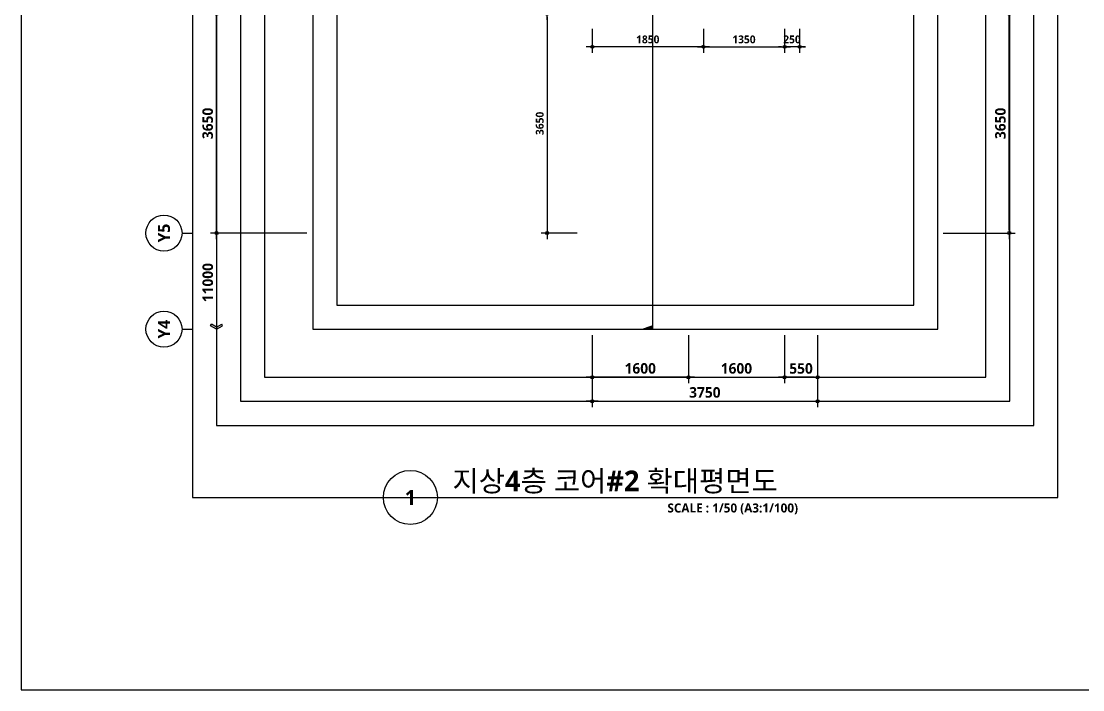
# Model space of a CAD drawing. Header units: millimetres. Extents: x -12482 to 126000, y 0 to 220200.
# Drawn here: x 85000 to 102662, y 30700 to 41825 of the extents above; entities that cross this region are included whole.
import ezdxf
from ezdxf.enums import TextEntityAlignment as Align

# ---------------------------------------------------------------- set-up
doc = ezdxf.new("R2010")
doc.units = ezdxf.units.MM
doc.header["$LTSCALE"] = 60
doc.layers.get('Defpoints').update_dxf_attribs({"color": 153})
for name, color, linetype in [('A-ANNO-DIM', 4, 'Continuous'), ('A-ANNO-TEXT1', 7, 'Continuous'), ('A-ANNO-TITL', 7, 'Continuous'), ('A-ST-AXIS-BUB', 7, 'Continuous'), ('A-ST-AXIS-DIM', 7, 'Continuous'), ('AA-MKXX', 3, 'Continuous'), ('AA-XXXX-TXT1', 2, 'Continuous')]:
    doc.layers.add(name, color=color, linetype=linetype)
for name, color, linetype, plot in [('Defpoint', 161, 'Continuous', False), ('G(그리드1)', 185, 'Continuous', False), ('G(그리드2)', 235, 'Continuous', False)]:
    doc.layers.add(name, color=color, linetype=linetype, plot=plot)
doc.styles.add('2020음성 1차', font='NanumGothicBold.ttf')
doc.styles.add('SH_진천_나눔', font='')
doc.styles.get('SH_진천_나눔').set_extended_font_data('NanumGothic', bold=True)
doc.dimstyles.new('SHP 50', dxfattribs={"dimscale": 50, "dimtxt": 3.5, "dimasz": 1, "dimexe": 2, "dimexo": 2, "dimgap": 1, "dimtad": 1, "dimdec": 0, "dimzin": 0, "dimdsep": 46, "dimtxsty": 'SH_진천_나눔', "dimblk": 'DIMDOT', "dimcen": 0.09, "dimclrd": 256, "dimclre": 256, "dimclrt": 3, "dimadec": 0, "dimazin": 1, "dimtfac": 1, "dimtdec": 0, "dimtix": 1, "dimtmove": 2, "dimatfit": 0, "dimldrblk": 'DIMDOT', "dimfxl": 1, "dimtolj": 1, "dimtzin": 0, "dimlwd": -1, "dimlwe": -1, "dimarcsym": 0})
doc.dimstyles.new('SHP 50내부', dxfattribs={"dimscale": 50, "dimtxt": 2.6, "dimasz": 1, "dimexe": 2, "dimexo": 2, "dimgap": 1, "dimtad": 1, "dimdec": 0, "dimzin": 0, "dimdsep": 46, "dimtxsty": '2020음성 1차', "dimblk": 'DIMDOT', "dimcen": 0.09, "dimclrd": 256, "dimclre": 256, "dimclrt": 3, "dimadec": 0, "dimazin": 1, "dimtfac": 1, "dimtdec": 0, "dimtix": 1, "dimtmove": 2, "dimatfit": 0, "dimldrblk": 'DIMDOT', "dimfxl": 1, "dimtolj": 1, "dimtzin": 0, "dimlwd": -1, "dimlwe": -1, "dimarcsym": 0})

# ---------------------------------------------------------------- blocks, each defined once
blk = doc.blocks.new('*U13165')
at = {"layer": 'A-ANNO-TITL'}
blk.add_line((0, 0), (6250, 0), dxfattribs=at)
blk.add_circle((-450, 0), 450, dxfattribs=at)
at = {"layer": 'AA-XXXX-TXT1', "style": 'SH_진천_나눔'}
blk.add_attdef('DWG.TITLE', (250, 100), '', height=350, dxfattribs=at)
at = {"layer": 'AA-XXXX-TXT1', "color": 7, "style": 'SH_진천_나눔'}
blk.add_attdef('NO1', text='', height=300, dxfattribs=at).set_placement((-450, 0), align=Align.MIDDLE)
at = {"layer": 'AA-XXXX-TXT1', "style": 'SH_진천_나눔'}
blk.add_attdef('SCALE', text='', height=150, dxfattribs=at).set_placement((6000, -100), align=Align.TOP_RIGHT)
blk = doc.blocks.new('A-ST-AXIS-BUB-1')
at = {"layer": 'A-ST-AXIS-BUB'}
blk.add_line((0, 350), (0, 0), dxfattribs=at)
blk.add_circle((0, 950), 600, dxfattribs=at)
blk = doc.blocks.new('arrow1')
at = {"color": 0}
for p, q in [((0, 0), (0.286, 0.501)), ((0, 0), (0.286, -0.501)), ((0.165, 0), (0.41, 0.429)), ((0.165, 0), (0.41, -0.429)), ((0.286, 0.501), (0.41, 0.43)), ((0.286, -0.501), (0.41, -0.43))]:
    blk.add_line(p, q, dxfattribs=at)
blk = doc.blocks.new('DIMDOT')
at = {"color": 0}
blk.add_line((-2, 0), (2, 0), dxfattribs=at)
for radius in [0.5, 0.25]:
    blk.add_circle((0, 0), radius, dxfattribs=at)
blk = doc.blocks.new('*D17919')
at = {"layer": 'A-ST-AXIS-DIM'}
for p, q in [((89750, 41950), (88150, 41950)), ((88250, 38350), (88250, 41900)), ((89750, 38300), (88150, 38300))]:
    blk.add_line(p, q, dxfattribs=at)
at = {"layer": 'Defpoints', "color": 0}
for p in [(88250, 41950), (89850, 41950), (89850, 38300)]:
    blk.add_point(p, dxfattribs=at)
at = {"layer": 'A-ST-AXIS-DIM', "linetype": 'ByBlock', "xscale": 50, "yscale": 50, "zscale": 50}
for p, rotation in [((88250, 41950), 90), ((88250, 38300), 270)]:
    blk.add_blockref('DIMDOT', p, dxfattribs=dict(at, rotation=rotation))
at = {"layer": 'A-ST-AXIS-DIM', "color": 3, "insert": (88103, 40125), "char_height": 175, "attachment_point": 5, "rotation": 90, "style": 'SH_진천_나눔'}
blk.add_mtext('\\A1;3650', dxfattribs=at)
blk = doc.blocks.new('*D17926')
at = {"layer": 'A-ST-AXIS-DIM'}
for p, q in [((94500, 36600), (94500, 35400)), ((98250, 36600), (98250, 35400)), ((94550, 35500), (98200, 35500))]:
    blk.add_line(p, q, dxfattribs=at)
at = {"layer": 'Defpoints', "color": 0}
for p in [(94500, 36700), (98250, 36700), (98250, 35500)]:
    blk.add_point(p, dxfattribs=at)
at = {"layer": 'A-ST-AXIS-DIM', "linetype": 'ByBlock', "xscale": 50, "yscale": 50, "zscale": 50, "rotation": 180}
blk.add_blockref('DIMDOT', (94500, 35500), dxfattribs=at)
at = {"layer": 'A-ST-AXIS-DIM', "linetype": 'ByBlock', "xscale": 50, "yscale": 50, "zscale": 50}
blk.add_blockref('DIMDOT', (98250, 35500), dxfattribs=at)
at = {"layer": 'A-ST-AXIS-DIM', "color": 3, "insert": (96375, 35647), "char_height": 175, "attachment_point": 5, "style": 'SH_진천_나눔'}
blk.add_mtext('\\A1;3750', dxfattribs=at)
blk = doc.blocks.new('*D17927')
at = {"layer": 'A-ST-AXIS-DIM'}
for p, q in [((96100, 36600), (96100, 35800)), ((97700, 36600), (97700, 35800)), ((96150, 35900), (97650, 35900))]:
    blk.add_line(p, q, dxfattribs=at)
at = {"layer": 'Defpoints', "color": 0}
for p in [(96100, 36700), (97700, 36700), (97700, 35900)]:
    blk.add_point(p, dxfattribs=at)
at = {"layer": 'A-ST-AXIS-DIM', "linetype": 'ByBlock', "xscale": 50, "yscale": 50, "zscale": 50, "rotation": 180}
blk.add_blockref('DIMDOT', (96100, 35900), dxfattribs=at)
at = {"layer": 'A-ST-AXIS-DIM', "linetype": 'ByBlock', "xscale": 50, "yscale": 50, "zscale": 50}
blk.add_blockref('DIMDOT', (97700, 35900), dxfattribs=at)
at = {"layer": 'A-ST-AXIS-DIM', "color": 3, "insert": (96900, 36047), "char_height": 175, "attachment_point": 5, "style": 'SH_진천_나눔'}
blk.add_mtext('\\A1;1600', dxfattribs=at)
blk = doc.blocks.new('*D17928')
at = {"layer": 'A-ST-AXIS-DIM'}
for p, q in [((94500, 36600), (94500, 35800)), ((96100, 36600), (96100, 35800)), ((96050, 35900), (94550, 35900))]:
    blk.add_line(p, q, dxfattribs=at)
at = {"layer": 'Defpoints', "color": 0}
for p in [(94500, 36700), (96100, 36700), (94500, 35900)]:
    blk.add_point(p, dxfattribs=at)
at = {"layer": 'A-ST-AXIS-DIM', "linetype": 'ByBlock', "xscale": 50, "yscale": 50, "zscale": 50, "rotation": 180}
blk.add_blockref('DIMDOT', (94500, 35900), dxfattribs=at)
at = {"layer": 'A-ST-AXIS-DIM', "linetype": 'ByBlock', "xscale": 50, "yscale": 50, "zscale": 50}
blk.add_blockref('DIMDOT', (96100, 35900), dxfattribs=at)
at = {"layer": 'A-ST-AXIS-DIM', "color": 3, "insert": (95300, 36047), "char_height": 175, "attachment_point": 5, "style": 'SH_진천_나눔'}
blk.add_mtext('\\A1;1600', dxfattribs=at)
blk = doc.blocks.new('*D17941')
at = {"layer": 'A-ANNO-DIM'}
for p, q in [((94500, 41700), (94500, 41300)), ((96350, 41700), (96350, 41300)), ((96300, 41400), (94550, 41400))]:
    blk.add_line(p, q, dxfattribs=at)
at = {"layer": 'Defpoints', "color": 0}
for p in [(94500, 41800), (96350, 41800), (94500, 41400)]:
    blk.add_point(p, dxfattribs=at)
at = {"layer": 'A-ANNO-DIM', "linetype": 'ByBlock', "xscale": 50, "yscale": 50, "zscale": 50, "rotation": 180}
blk.add_blockref('DIMDOT', (94500, 41400), dxfattribs=at)
at = {"layer": 'A-ANNO-DIM', "linetype": 'ByBlock', "xscale": 50, "yscale": 50, "zscale": 50}
blk.add_blockref('DIMDOT', (96350, 41400), dxfattribs=at)
at = {"layer": 'A-ANNO-DIM', "color": 3, "insert": (95425, 41522), "char_height": 130, "attachment_point": 5, "style": '2020음성 1차'}
blk.add_mtext('\\A1;1850', dxfattribs=at)
blk = doc.blocks.new('*D18332')
at = {"layer": 'A-ST-AXIS-DIM'}
for p, q in [((100340, 41950), (101540, 41950)), ((101440, 38350), (101440, 41900)), ((100340, 38300), (101540, 38300))]:
    blk.add_line(p, q, dxfattribs=at)
at = {"layer": 'Defpoints', "color": 0}
for p in [(100240, 41950), (101440, 41950), (100240, 38300)]:
    blk.add_point(p, dxfattribs=at)
at = {"layer": 'A-ST-AXIS-DIM', "linetype": 'ByBlock', "xscale": 50, "yscale": 50, "zscale": 50}
for p, rotation in [((101440, 41950), 90), ((101440, 38300), 270)]:
    blk.add_blockref('DIMDOT', p, dxfattribs=dict(at, rotation=rotation))
at = {"layer": 'A-ST-AXIS-DIM', "color": 3, "insert": (101293, 40125), "char_height": 175, "attachment_point": 5, "rotation": 90, "style": 'SH_진천_나눔'}
blk.add_mtext('\\A1;3650', dxfattribs=at)
blk = doc.blocks.new('*D20188')
at = {"layer": 'A-ST-AXIS-DIM'}
for p, q in [((97700, 36600), (97700, 35800)), ((98250, 36600), (98250, 35800)), ((98200, 35900), (97750, 35900))]:
    blk.add_line(p, q, dxfattribs=at)
at = {"layer": 'Defpoints', "color": 0}
for p in [(97700, 36700), (98250, 36700), (97700, 35900)]:
    blk.add_point(p, dxfattribs=at)
at = {"layer": 'A-ST-AXIS-DIM', "linetype": 'ByBlock', "xscale": 50, "yscale": 50, "zscale": 50, "rotation": 180}
blk.add_blockref('DIMDOT', (97700, 35900), dxfattribs=at)
at = {"layer": 'A-ST-AXIS-DIM', "linetype": 'ByBlock', "xscale": 50, "yscale": 50, "zscale": 50}
blk.add_blockref('DIMDOT', (98250, 35900), dxfattribs=at)
at = {"layer": 'A-ST-AXIS-DIM', "color": 3, "insert": (97975, 36046), "char_height": 175, "attachment_point": 5, "style": 'SH_진천_나눔'}
blk.add_mtext('\\A1;550', dxfattribs=at)
blk = doc.blocks.new('*D20207')
at = {"layer": 'A-ANNO-DIM'}
for p, q in [((96350, 41700), (96350, 41300)), ((97700, 41700), (97700, 41300)), ((96400, 41400), (97650, 41400))]:
    blk.add_line(p, q, dxfattribs=at)
at = {"layer": 'Defpoints', "color": 0}
for p in [(96350, 41800), (97700, 41800), (97700, 41400)]:
    blk.add_point(p, dxfattribs=at)
at = {"layer": 'A-ANNO-DIM', "linetype": 'ByBlock', "xscale": 50, "yscale": 50, "zscale": 50, "rotation": 180}
blk.add_blockref('DIMDOT', (96350, 41400), dxfattribs=at)
at = {"layer": 'A-ANNO-DIM', "linetype": 'ByBlock', "xscale": 50, "yscale": 50, "zscale": 50}
blk.add_blockref('DIMDOT', (97700, 41400), dxfattribs=at)
at = {"layer": 'A-ANNO-DIM', "color": 3, "insert": (97025, 41522), "char_height": 130, "attachment_point": 5, "style": '2020음성 1차'}
blk.add_mtext('\\A1;1350', dxfattribs=at)
blk = doc.blocks.new('*D20208')
at = {"layer": 'A-ANNO-DIM'}
for p, q in [((97700, 41700), (97700, 41300)), ((97950, 41700), (97950, 41300)), ((97650, 41400), (97600, 41400)), ((97950, 41400), (97700, 41400)), ((98000, 41400), (98050, 41400))]:
    blk.add_line(p, q, dxfattribs=at)
at = {"layer": 'Defpoints', "color": 0}
for p in [(97700, 41800), (97950, 41800), (97700, 41400)]:
    blk.add_point(p, dxfattribs=at)
at = {"layer": 'A-ANNO-DIM', "linetype": 'ByBlock', "xscale": 50, "yscale": 50, "zscale": 50}
blk.add_blockref('DIMDOT', (97700, 41400), dxfattribs=at)
at = {"layer": 'A-ANNO-DIM', "linetype": 'ByBlock', "xscale": 50, "yscale": 50, "zscale": 50, "rotation": 180}
blk.add_blockref('DIMDOT', (97950, 41400), dxfattribs=at)
at = {"layer": 'A-ANNO-DIM', "color": 3, "insert": (97825, 41522), "char_height": 130, "attachment_point": 5, "style": '2020음성 1차'}
blk.add_mtext('\\A1;250', dxfattribs=at)
blk = doc.blocks.new('*D20209')
at = {"layer": 'A-ANNO-DIM'}
for p, q in [((94250, 41950), (93650, 41950)), ((93750, 41900), (93750, 38350)), ((94250, 38300), (93650, 38300))]:
    blk.add_line(p, q, dxfattribs=at)
at = {"layer": 'Defpoints', "color": 0}
for p in [(94350, 41950), (93750, 38300), (94350, 38300)]:
    blk.add_point(p, dxfattribs=at)
at = {"layer": 'A-ANNO-DIM', "linetype": 'ByBlock', "xscale": 50, "yscale": 50, "zscale": 50}
for p, rotation in [((93750, 41950), 90), ((93750, 38300), 270)]:
    blk.add_blockref('DIMDOT', p, dxfattribs=dict(at, rotation=rotation))
at = {"layer": 'A-ANNO-DIM', "color": 3, "insert": (93628, 40125), "char_height": 130, "attachment_point": 5, "rotation": 90, "style": '2020음성 1차'}
blk.add_mtext('\\A1;3650', dxfattribs=at)

msp = doc.modelspace()

# ---------------------------------------------------------------- hatches: boundary and pattern name
at = {"layer": 'AA-MKXX'}
msp.add_hatch(color=256, dxfattribs=at).paths.add_polyline_path([(95311.5, 36700), (95511.5, 36770), (95511.5, 36700)])

# ---------------------------------------------------------------- linework, layer by layer
at = {"layer": 'A-ST-AXIS-DIM'}
for p, q in [((89550, 38300), (88150, 38300)), ((88250, 38250), (88250, 36700))]:
    msp.add_line(p, q, dxfattribs=at)
at = {"layer": 'AA-MKXX'}
msp.add_lwpolyline([(95511.5, 36700), (95511.5, 44550), (96711.5, 44550), (96711.5, 52400)], dxfattribs=at)
at = {"layer": 'Defpoint'}
msp.add_lwpolyline([(85000, 30700), (120500, 30700), (120500, 58400), (85000, 58400)], close=True, dxfattribs=at)
at = {"layer": 'G(그리드1)'}
for points in [[(102250, 55200), (87850, 55200), (87850, 33900), (102250, 33900)], [(101850, 54800), (88250, 54800), (88250, 35100), (101850, 35100)], [(101450, 54400), (88650, 54400), (88650, 35500), (101450, 35500)], [(101050, 54000), (89050, 54000), (89050, 35900), (101050, 35900)], [(100250, 52800), (89850, 52800), (89850, 36700), (100250, 36700)]]:
    msp.add_lwpolyline(points, close=True, dxfattribs=at)
at = {"layer": 'G(그리드2)'}
msp.add_lwpolyline([(99850, 52400), (90250, 52400), (90250, 37100), (99850, 37100)], close=True, dxfattribs=at)

# ---------------------------------------------------------------- block references
ref = msp.add_blockref('*U13165', (91925, 33900))
ref.add_attrib('SCALE', 'SCALE : 1/50 (A3:1/100)', dxfattribs={"layer": 'A-ANNO-TITL', "height": 150, "style": 'SH_진천_나눔'}).set_placement((97925, 33800), align=Align.TOP_RIGHT)
ref.add_attrib('DWG.TITLE', '지상4층 코어#2 확대평면도', (92175, 34000), dxfattribs={"layer": 'A-ANNO-TITL', "height": 347.908, "style": 'SH_진천_나눔'})
ref.add_attrib('NO1', '1', dxfattribs={"layer": 'A-ANNO-TITL', "color": 7, "height": 250, "style": 'SH_진천_나눔'}).set_placement((91475, 33900), align=Align.MIDDLE)
at = {"layer": 'A-ST-AXIS-BUB', "xscale": 0.5, "yscale": 0.5, "zscale": 0.5, "rotation": 90}
for p in [(87850, 38300), (87850, 36700)]:
    msp.add_blockref('A-ST-AXIS-BUB-1', p, dxfattribs=at)
at = {"layer": 'A-ST-AXIS-DIM'}
for name, p, xscale, yscale, zscale, rotation in [('DIMDOT', (88250, 38300), 50, 50, 50, 90), ('arrow1', (88250, 36700), -200, 200, 200, 269.9999999999856)]:
    msp.add_blockref(name, p, dxfattribs=dict(at, xscale=xscale, yscale=yscale, zscale=zscale, rotation=rotation))

# ---------------------------------------------------------------- texts
at = {"layer": 'A-ANNO-TEXT1', "style": 'SH_진천_나눔'}
for s, p in [('Y5', (87375, 38300)), ('Y4', (87375, 36700))]:
    msp.add_text(s, height=200, rotation=90, dxfattribs=at).set_placement(p, align=Align.MIDDLE_CENTER)
at = {"layer": 'A-ST-AXIS-DIM', "color": 3, "insert": (88104, 37475), "char_height": 175, "attachment_point": 5, "rotation": 90, "style": 'SH_진천_나눔'}
msp.add_mtext('\\A1;11000', dxfattribs=at)

# ---------------------------------------------------------------- dimensions: what is measured, and where the dimension line sits
at = {"layer": 'A-ANNO-DIM'}
for base, p1, p2, angle, picture, middle in [((93750, 38300, 103000), (94350, 41950, 103000), (94350, 38300, 103000), 270, '*D20209', (93628.3, 40125, 103000)), ((94500, 41400, 103000), (96350, 41800, 103000), (94500, 41800, 103000), 180, '*D17941', (95425, 41521.7, 103000)), ((97700, 41400, 103000), (97950, 41800, 103000), (97700, 41800, 103000), 180, '*D20208', (97825, 41521.6, 103000))]:
    dim = msp.add_linear_dim(base=base, p1=p1, p2=p2, angle=angle, dimstyle='SHP 50내부', override={"dimtxsty": '2020음성 1차', "dimldrblk": 'DIMDOT'}, dxfattribs=at)
    dim.commit()
    dim.dimension.update_dxf_attribs({"geometry": picture, "text_midpoint": middle})
dim = msp.add_linear_dim(base=(97700, 41400, 103000), p1=(96350, 41800, 103000), p2=(97700, 41800, 103000), dimstyle='SHP 50내부', override={"dimtxsty": '2020음성 1차', "dimldrblk": 'DIMDOT'}, dxfattribs=at)
dim.commit()
dim.dimension.update_dxf_attribs({"geometry": '*D20207', "text_midpoint": (97025, 41521.7, 103000)})
at = {"layer": 'A-ST-AXIS-DIM'}
for base, p1, p2, angle, picture, middle in [((88250, 41950), (89850, 38300), (89850, 41950), 90, '*D17919', (88103.4, 40125)), ((94500, 35900), (96100, 36700), (94500, 36700), 180, '*D17928', (95300, 36046.6)), ((97700, 35900), (98250, 36700), (97700, 36700), 180, '*D20188', (97975, 36046.2))]:
    dim = msp.add_linear_dim(base=base, p1=p1, p2=p2, angle=angle, dimstyle='SHP 50', dxfattribs=at)
    dim.commit()
    dim.dimension.update_dxf_attribs({"geometry": picture, "text_midpoint": middle})
dim = msp.add_linear_dim(base=(101440, 41950), p1=(100240, 38300), p2=(100240, 41950), angle=270, dimstyle='SHP 50', override={"dimtxsty": 'SH_진천_나눔', "dimldrblk": 'DIMDOT'}, dxfattribs=at)
dim.commit()
dim.dimension.update_dxf_attribs({"geometry": '*D18332', "text_midpoint": (101293.4, 40125)})
for base, p1, p2, picture, middle in [((98250, 35500), (94500, 36700), (98250, 36700), '*D17926', (96375, 35646.6)), ((97700, 35900), (96100, 36700), (97700, 36700), '*D17927', (96900, 36046.6))]:
    dim = msp.add_linear_dim(base=base, p1=p1, p2=p2, dimstyle='SHP 50', dxfattribs=at)
    dim.commit()
    dim.dimension.update_dxf_attribs({"geometry": picture, "text_midpoint": middle})

doc.saveas('drawing.dxf')
